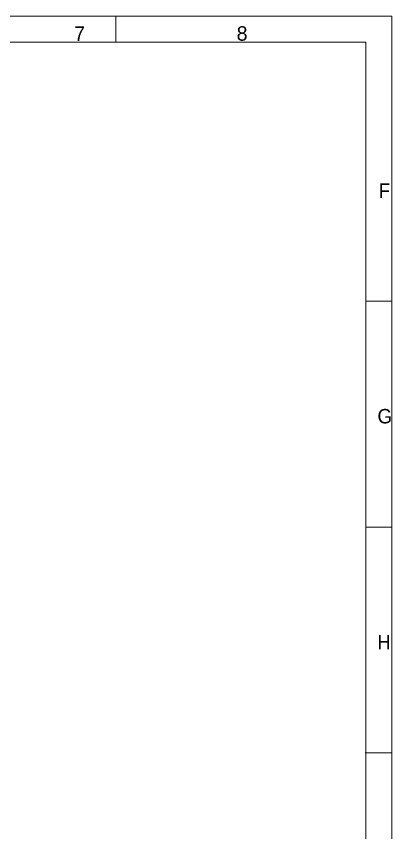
# Model space of a CAD drawing. Extents: x -1094 to 5067, y -562 to 305.
# Drawn here: x 425.3 to 605.6, y -87.4 to 304.7 of the extents above; entities that cross this region are included whole.
import ezdxf

# ---------------------------------------------------------------- set-up
doc = ezdxf.new("R2010")
doc.units = 0
doc.header["$LTSCALE"] = 1.21
doc.header["$MEASUREMENT"] = 0
doc.layers.add('1', color=7, linetype='CONTINUOUS')
doc.styles.add('Arial', font='arial.ttf')

msp = doc.modelspace()

# ---------------------------------------------------------------- linework, layer by layer
at = {"layer": '1', "color": 7, "linetype": 'Continuous', "lineweight": 18}
for p, q in [((-366.459, 304.727), (605.562, 304.727)), ((473.127, 292.322), (473.127, 304.625)), ((605.562, 304.727), (605.562, -377.361)), ((-354.054, 292.322), (593.156, 292.322)), ((593.156, 292.322), (593.156, -364.956)), ((605.562, 167.854), (593.258, 167.854)), ((605.562, 59.425), (593.258, 59.425)), ((592.871, -49.005), (605.562, -49.005))]:
    msp.add_line(p, q, dxfattribs=at)

# ---------------------------------------------------------------- texts
at = {"layer": '1', "color": 7, "linetype": 'Continuous', "lineweight": 13, "char_height": 6.9395, "attachment_point": 7, "line_spacing_factor": 1.047437, "style": 'Arial'}
for s, insert in [('\\W0.9543;7', (453.062, 292.922)), ('\\W0.9720;8', (531.097, 292.922)), ('\\W0.8947;F', (599.449, 217.519)), ('\\W0.9375;G', (598.732, 109.089)), ('\\W0.8626;H', (598.845, 0.659))]:
    msp.add_mtext(s, dxfattribs=dict(at, insert=insert))

doc.saveas('drawing.dxf')
